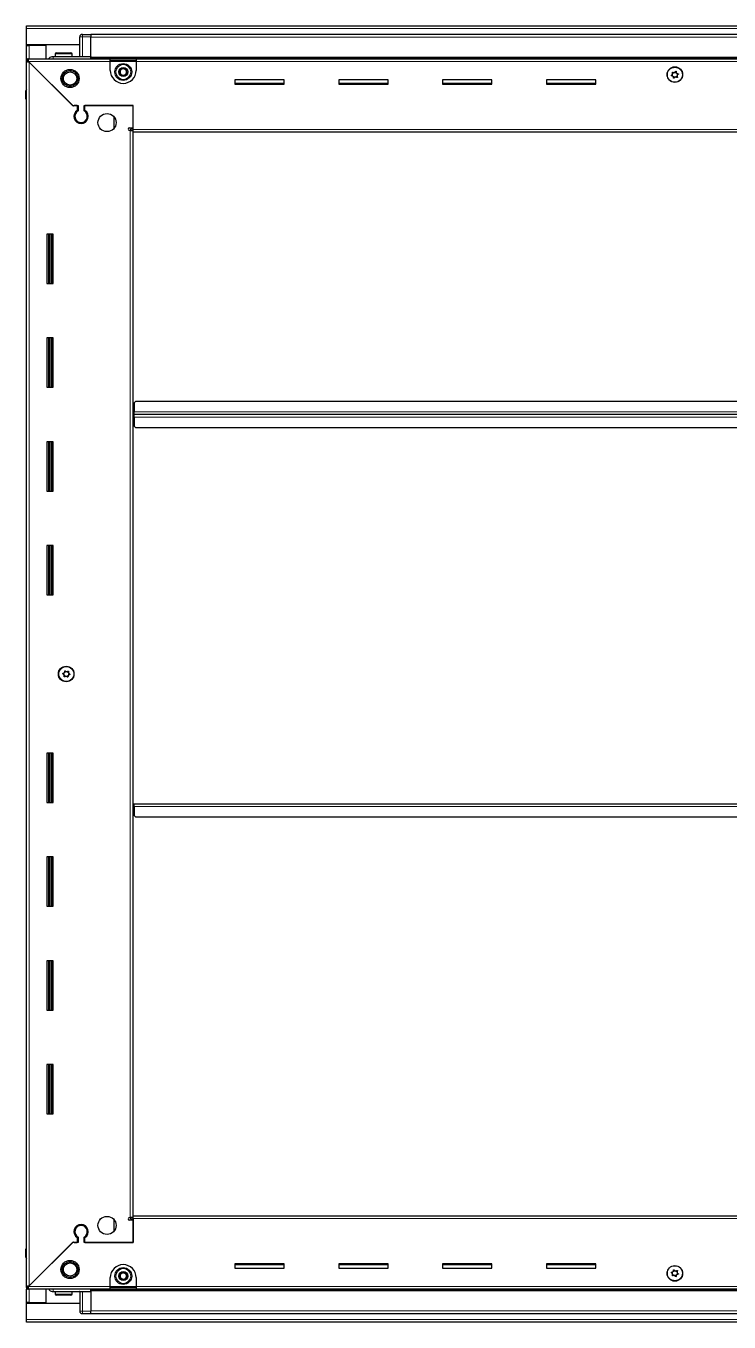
# Model space of a CAD drawing. Header units: millimetres. Extents: x -659 to 3374, y -1410 to 1457.
# Drawn here: x 2290 to 2832, y 274 to 1273 of the extents above; entities that cross this region are included whole.
import ezdxf

# ---------------------------------------------------------------- set-up
doc = ezdxf.new("R2010")
doc.units = ezdxf.units.MM

msp = doc.modelspace()

# ---------------------------------------------------------------- linework, layer by layer
at = {"color": 7, "linetype": 'Continuous', "lineweight": 25}
for p, q in [((2290.61, 1272.83), (3289.61, 1272.83)), ((2290.61, 1270.73), (2290.61, 1272.83)), ((2290.61, 1258.33), (2290.61, 1270.73)), ((2331.61, 1249.33), (2331.61, 1264.33)), ((2332.29, 1265.83), (2332.29, 1265.83)), ((2333.61, 1266.33), (2340.11, 1266.33)), ((2333.61, 1266.33), (2340.11, 1266.33)), ((2340.11, 1266.33), (2340.11, 1266.33)), ((2340.11, 1266.33), (2340.11, 1266.33)), ((2340.11, 1266.33), (2340.11, 1264.33)), ((3240.11, 1266.18), (2340.11, 1266.18)), ((2340.11, 1249.33), (2340.11, 1264.33)), ((2331.61, 1258.33), (2290.61, 1258.33)), ((2290.61, 1257.83), (2290.61, 1258.33)), ((2290.61, 1247.58), (2290.61, 1257.83)), ((2290.61, 1257.83), (2292.71, 1257.83)), ((2292.11, 1257.83), (2292.11, 1258.33)), ((2305.61, 1257.83), (2292.71, 1257.83)), ((2305.61, 1247.58), (2305.61, 1257.83)), ((2311.11, 1249.33), (2340.11, 1249.33)), ((2312.61, 1251.23), (2312.61, 1249.33)), ((2313.41, 1252.03), (2324.81, 1252.03)), ((2325.61, 1249.33), (2325.61, 1251.23)), ((2340.03, 1247.58), (2340.11, 1249.3)), ((2340.11, 1249.33), (2340.11, 1248.83)), ((2290.61, 1246.08), (2290.61, 1247.58)), ((2290.61, 1247.58), (2291.61, 1247.58)), ((2290.61, 1245.58), (2290.61, 1246.08)), ((2290.61, 1246.08), (2291.61, 1246.08)), ((2290.61, 301.08), (2290.61, 1245.58)), ((2292.11, 1245.58), (2290.61, 1245.58)), ((2291.61, 1246.08), (2291.61, 1247.58)), ((2291.61, 1247.58), (2355.11, 1247.58)), ((2292.21, 1245.48), (2326.11, 1211.58)), ((2326.81, 1210.88), (2292.71, 1244.98)), ((2340.11, 1248.18), (3240.11, 1248.18)), ((2355.11, 1245.48), (2355.11, 1247.58)), ((2355.11, 1247.58), (2375.11, 1247.58)), ((2355.11, 1246.08), (2375.11, 1246.08)), ((2355.11, 1238.58), (2355.11, 1245.48)), ((2375.11, 1247.58), (3205.11, 1247.58)), ((2375.11, 1247.58), (2375.11, 1245.48)), ((2375.11, 1245.48), (2375.11, 1238.58)), ((2489.11, 1231.33), (2451.11, 1231.33)), ((2451.11, 1231.33), (2451.11, 1227.83)), ((2489.11, 1227.83), (2489.11, 1231.33)), ((2569.11, 1231.33), (2531.11, 1231.33)), ((2531.11, 1231.33), (2531.11, 1227.83)), ((2569.11, 1227.83), (2569.11, 1231.33)), ((2649.11, 1231.33), (2611.11, 1231.33)), ((2611.11, 1231.33), (2611.11, 1227.83)), ((2649.11, 1227.83), (2649.11, 1231.33)), ((2729.11, 1231.33), (2691.11, 1231.33)), ((2691.11, 1231.33), (2691.11, 1227.83)), ((2729.11, 1227.83), (2729.11, 1231.33)), ((2290.11, 1222.83), (2290.11, 1216.33)), ((2290.11, 1216.33), (2290.11, 1222.83)), ((2489.11, 1228.58), (2451.11, 1228.58)), ((2451.11, 1227.83), (2489.11, 1227.83)), ((2569.11, 1228.58), (2531.11, 1228.58)), ((2531.11, 1227.83), (2569.11, 1227.83)), ((2649.11, 1228.58), (2611.11, 1228.58)), ((2611.11, 1227.83), (2649.11, 1227.83)), ((2729.11, 1228.58), (2691.11, 1228.58)), ((2691.11, 1227.83), (2729.11, 1227.83)), ((2290.11, 1216.33), (2290.11, 1216.33)), ((2290.61, 1216.33), (2290.11, 1216.33)), ((2290.26, 1216.33), (2290.26, 330.33)), ((2326.11, 1211.58), (2330.31, 1211.58)), ((2327.51, 1211.58), (2326.81, 1210.88)), ((2329.61, 1211.58), (2327.51, 1211.58)), ((2329.61, 1211.58), (2329.61, 1207.69)), ((2330.31, 1211.58), (2330.31, 1207.29)), ((2334.91, 1211.58), (2372.61, 1211.58)), ((2334.91, 1207.29), (2334.91, 1211.58)), ((2335.61, 1207.69), (2335.61, 1211.58)), ((2372.61, 1211.58), (2335.61, 1211.58)), ((2372.61, 1194.33), (2372.61, 1211.58)), ((2372.61, 1192.93), (2372.61, 1211.58)), ((2358.11, 1194), (2358.11, 1202.66)), ((2330.61, 1198.72), (2330.61, 1197.96)), ((2369.76, 1194.33), (2372.61, 1194.33)), ((2370.51, 1192.33), (2369.76, 1192.33)), ((2370.51, 1192.33), (2372.61, 1192.33)), ((2372.61, 1193.33), (2370.61, 1193.33)), ((2370.61, 1193.33), (2370.61, 1192.33)), ((2372.61, 1190.83), (2372.61, 1192.93)), ((2372.61, 355.83), (2372.61, 1190.83)), ((3207.61, 1190.83), (2372.61, 1190.83)), ((2311.11, 1112.33), (2306.11, 1112.33)), ((2306.11, 1112.33), (2306.11, 1074.33)), ((2308.26, 1074.33), (2308.26, 1112.33)), ((2310.05, 1074.33), (2310.05, 1112.33)), ((2310.09, 1074.33), (2310.09, 1112.33)), ((2311.11, 1074.33), (2311.11, 1112.33)), ((2306.11, 1074.33), (2311.11, 1074.33)), ((2311.11, 1032.33), (2306.11, 1032.33)), ((2306.11, 1032.33), (2306.11, 994.33)), ((2308.26, 994.33), (2308.26, 1032.33)), ((2310.05, 994.33), (2310.05, 1032.33)), ((2310.09, 994.33), (2310.09, 1032.33)), ((2311.11, 994.33), (2311.11, 1032.33)), ((2306.11, 994.33), (2311.11, 994.33)), ((2374.61, 983.33), (2373.61, 982.33)), ((2373.61, 982.33), (2373.61, 975.43)), ((3205.61, 983.33), (2374.61, 983.33)), ((2373.36, 973.33), (2372.61, 973.33)), ((2373.61, 976.18), (2373.36, 976.18)), ((2373.36, 976.18), (2373.36, 973.33)), ((2373.36, 973.33), (2373.36, 970.48)), ((2373.36, 970.48), (2373.61, 970.48)), ((2373.61, 973.33), (2373.61, 975.43)), ((2373.61, 971.23), (2373.61, 973.33)), ((3206.61, 973.33), (2373.61, 973.33)), ((2373.61, 971.23), (2373.61, 964.33)), ((2373.61, 964.33), (2374.61, 963.33)), ((2374.61, 963.33), (3205.61, 963.33)), ((2311.11, 952.33), (2306.11, 952.33)), ((2306.11, 952.33), (2306.11, 914.33)), ((2308.26, 914.33), (2308.26, 952.33)), ((2310.05, 914.33), (2310.05, 952.33)), ((2310.09, 914.33), (2310.09, 952.33)), ((2311.11, 914.33), (2311.11, 952.33)), ((2306.11, 914.33), (2311.11, 914.33)), ((2311.11, 872.33), (2306.11, 872.33)), ((2306.11, 872.33), (2306.11, 834.33)), ((2308.26, 834.33), (2308.26, 872.33)), ((2310.05, 834.33), (2310.05, 872.33)), ((2310.09, 834.33), (2310.09, 872.33)), ((2311.11, 834.33), (2311.11, 872.33)), ((2306.11, 834.33), (2311.11, 834.33)), ((2311.11, 712.33), (2306.11, 712.33)), ((2306.11, 712.33), (2306.11, 674.33)), ((2308.26, 674.33), (2308.26, 712.33)), ((2310.05, 674.33), (2310.05, 712.33)), ((2310.09, 674.33), (2310.09, 712.33)), ((2311.11, 674.33), (2311.11, 712.33)), ((2306.11, 674.33), (2311.11, 674.33)), ((2372.61, 673.33), (2373.36, 673.33)), ((2373.36, 673.33), (2373.36, 670.48)), ((2373.36, 670.48), (2373.61, 670.48)), ((2373.61, 671.23), (2373.61, 673.33)), ((2373.61, 673.33), (3206.61, 673.33)), ((2373.61, 671.23), (2373.61, 664.33)), ((2373.61, 664.33), (2374.61, 663.33)), ((2374.61, 663.33), (3205.61, 663.33)), ((2311.11, 632.33), (2306.11, 632.33)), ((2306.11, 632.33), (2306.11, 594.33)), ((2308.26, 594.33), (2308.26, 632.33)), ((2310.05, 594.33), (2310.05, 632.33)), ((2310.09, 594.33), (2310.09, 632.33)), ((2311.11, 594.33), (2311.11, 632.33)), ((2306.11, 594.33), (2311.11, 594.33)), ((2311.11, 552.33), (2306.11, 552.33)), ((2306.11, 552.33), (2306.11, 514.33)), ((2308.26, 514.33), (2308.26, 552.33)), ((2310.05, 514.33), (2310.05, 552.33)), ((2310.09, 514.33), (2310.09, 552.33)), ((2311.11, 514.33), (2311.11, 552.33)), ((2306.11, 514.33), (2311.11, 514.33)), ((2311.11, 472.33), (2306.11, 472.33)), ((2306.11, 472.33), (2306.11, 434.33)), ((2308.26, 434.33), (2308.26, 472.33)), ((2310.05, 434.33), (2310.05, 472.33)), ((2310.09, 434.33), (2310.09, 472.33)), ((2311.11, 434.33), (2311.11, 472.33)), ((2306.11, 434.33), (2311.11, 434.33)), ((2358.11, 344), (2358.11, 352.66)), ((2369.76, 354.33), (2370.51, 354.33)), ((2372.61, 352.33), (2369.76, 352.33)), ((2372.61, 354.33), (2370.51, 354.33)), ((2370.61, 354.33), (2370.61, 353.33)), ((2370.61, 353.33), (2372.61, 353.33)), ((2372.61, 353.73), (2372.61, 355.83)), ((2372.61, 355.83), (3207.61, 355.83)), ((2372.61, 353.73), (2372.61, 335.08)), ((2372.61, 335.08), (2372.61, 352.33)), ((2330.61, 348.7), (2330.61, 347.94)), ((2290.11, 330.33), (2290.11, 330.33)), ((2290.11, 323.83), (2290.11, 330.33)), ((2290.11, 330.33), (2290.11, 330.33)), ((2290.11, 330.33), (2290.11, 323.83)), ((2290.61, 330.33), (2290.11, 330.33)), ((2326.11, 335.08), (2292.21, 301.18)), ((2292.71, 301.68), (2326.81, 335.78)), ((2330.31, 335.08), (2326.11, 335.08)), ((2326.81, 335.78), (2327.51, 335.08)), ((2327.51, 335.08), (2329.61, 335.08)), ((2329.61, 338.97), (2329.61, 335.08)), ((2330.31, 339.37), (2330.31, 335.08)), ((2334.91, 335.08), (2334.91, 339.37)), ((2372.61, 335.08), (2334.91, 335.08)), ((2335.61, 335.08), (2335.61, 338.97)), ((2335.61, 335.08), (2372.61, 335.08)), ((2290.61, 322.51), (2290.61, 322.51)), ((2489.11, 318.83), (2451.11, 318.83)), ((2451.11, 318.83), (2451.11, 315.33)), ((2451.11, 318.08), (2489.11, 318.08)), ((2451.11, 315.33), (2489.11, 315.33)), ((2489.11, 315.33), (2489.11, 318.83)), ((2569.11, 318.83), (2531.11, 318.83)), ((2531.11, 318.83), (2531.11, 315.33)), ((2531.11, 318.08), (2569.11, 318.08)), ((2531.11, 315.33), (2569.11, 315.33)), ((2569.11, 315.33), (2569.11, 318.83)), ((2649.11, 318.83), (2611.11, 318.83)), ((2611.11, 318.83), (2611.11, 315.33)), ((2611.11, 318.08), (2649.11, 318.08)), ((2611.11, 315.33), (2649.11, 315.33)), ((2649.11, 315.33), (2649.11, 318.83)), ((2729.11, 318.83), (2691.11, 318.83)), ((2691.11, 318.83), (2691.11, 315.33)), ((2691.11, 318.08), (2729.11, 318.08)), ((2691.11, 315.33), (2729.11, 315.33)), ((2729.11, 315.33), (2729.11, 318.83)), ((2290.61, 300.58), (2290.61, 301.08)), ((2292.11, 301.08), (2290.61, 301.08)), ((2290.61, 300.58), (2290.61, 299.08)), ((2291.61, 300.58), (2290.61, 300.58)), ((2291.61, 300.58), (2291.61, 299.08)), ((2355.11, 301.18), (2355.11, 308.08)), ((2355.11, 299.08), (2355.11, 301.18)), ((2375.11, 300.58), (2355.11, 300.58)), ((2375.11, 308.08), (2375.11, 301.18)), ((2375.11, 301.18), (2375.11, 299.08)), ((2290.61, 288.83), (2290.61, 299.08)), ((2291.61, 299.08), (2290.61, 299.08)), ((2355.11, 299.08), (2291.61, 299.08)), ((2305.61, 288.83), (2305.61, 299.08)), ((2311.11, 297.33), (2340.11, 297.33)), ((2312.61, 297.33), (2312.61, 295.43)), ((2317.18, 294.63), (2313.41, 294.63)), ((2324.81, 294.63), (2317.18, 294.63)), ((2325.61, 295.43), (2325.61, 297.33)), ((2331.61, 297.33), (2331.61, 282.33)), ((2340.11, 297.36), (2340.03, 299.08)), ((3240.11, 298.48), (2340.11, 298.48)), ((2340.11, 297.33), (2340.11, 297.83)), ((2340.11, 297.33), (2340.11, 282.33)), ((2375.11, 299.08), (2355.11, 299.08)), ((3205.11, 299.08), (2375.11, 299.08)), ((2292.71, 288.83), (2290.61, 288.83)), ((2290.61, 288.33), (2290.61, 288.83)), ((2290.61, 275.93), (2290.61, 288.33)), ((2290.61, 288.33), (2331.61, 288.33)), ((2292.11, 288.33), (2292.11, 288.83)), ((2292.71, 288.83), (2305.61, 288.83)), ((2331.61, 282.33), (2331.61, 282.33)), ((2333.61, 280.33), (2340.11, 280.33)), ((2333.61, 280.33), (2340.11, 280.33)), ((2340.11, 280.33), (2340.11, 282.33)), ((2340.11, 280.48), (3240.11, 280.48)), ((2340.11, 280.33), (2340.11, 280.33)), ((2290.61, 273.83), (2290.61, 275.93)), ((3289.61, 273.83), (2290.61, 273.83))]:
    msp.add_line(p, q, dxfattribs=at)
at = {"color": 8, "linetype": 'Continuous', "lineweight": 18}
for p, q in [((3289.61, 1270.73), (2290.61, 1270.73)), ((2331.61, 1264.33), (2333.61, 1264.33)), ((2333.61, 1266.33), (2333.61, 1264.33)), ((2333.61, 1264.33), (2333.61, 1249.33)), ((2340.11, 1264.33), (2333.61, 1264.33)), ((3240.11, 1264.18), (2340.11, 1264.18)), ((2292.71, 1257.83), (2292.71, 1258.33)), ((2292.71, 1247.58), (2292.71, 1257.83)), ((2312.61, 1251.23), (2325.61, 1251.23)), ((3240.11, 1248.83), (2340.11, 1248.83)), ((2355.11, 1245.48), (2292.21, 1245.48)), ((2292.71, 1244.98), (2292.71, 301.68)), ((3240.11, 1247.59), (2340.11, 1247.59)), ((2355.11, 1245.48), (2375.11, 1245.48)), ((3205.11, 1245.48), (2375.11, 1245.48)), ((2290.61, 1222.83), (2290.11, 1222.83)), ((2370.51, 354.33), (2370.51, 1192.33)), ((2372.61, 1192.93), (3207.61, 1192.93)), ((2307.61, 1112.33), (2307.61, 1074.33)), ((2308.84, 1112.33), (2308.84, 1074.33)), ((2307.61, 1032.33), (2307.61, 994.33)), ((2308.84, 1032.33), (2308.84, 994.33)), ((3206.61, 975.43), (2373.61, 975.43)), ((2373.61, 971.23), (3206.61, 971.23)), ((2307.61, 952.33), (2307.61, 914.33)), ((2308.84, 952.33), (2308.84, 914.33)), ((2307.61, 872.33), (2307.61, 834.33)), ((2308.84, 872.33), (2308.84, 834.33)), ((2307.61, 712.33), (2307.61, 674.33)), ((2308.84, 712.33), (2308.84, 674.33)), ((2373.61, 671.23), (3206.61, 671.23)), ((2307.61, 632.33), (2307.61, 594.33)), ((2308.84, 632.33), (2308.84, 594.33)), ((2307.61, 552.33), (2307.61, 514.33)), ((2308.84, 552.33), (2308.84, 514.33)), ((2307.61, 472.33), (2307.61, 434.33)), ((2308.84, 472.33), (2308.84, 434.33)), ((3207.61, 353.73), (2372.61, 353.73)), ((2290.61, 323.83), (2290.11, 323.83)), ((2292.21, 301.18), (2355.11, 301.18)), ((2375.11, 301.18), (2355.11, 301.18)), ((2375.11, 301.18), (3205.11, 301.18)), ((2292.71, 288.83), (2292.71, 299.08)), ((2316.91, 295.43), (2312.61, 295.43)), ((2325.61, 295.43), (2316.91, 295.43)), ((2333.61, 282.33), (2333.61, 297.33)), ((2340.11, 299.07), (3240.11, 299.07)), ((2340.11, 297.83), (3240.11, 297.83)), ((2292.71, 288.33), (2292.71, 288.83)), ((2331.61, 282.33), (2333.61, 282.33)), ((2333.61, 280.33), (2333.61, 282.33)), ((2340.11, 282.33), (2333.61, 282.33)), ((2340.11, 282.48), (3240.11, 282.48)), ((3289.61, 275.93), (2290.61, 275.93))]:
    msp.add_line(p, q, dxfattribs=at)
at = {"color": 7, "linetype": 'Continuous', "lineweight": 25}
for centre, radius in [((2324.11, 1232.33), 7), ((2365.11, 1237.33), 6.5), ((2365.11, 1237.33), 3.46), ((2790.11, 1235.33), 6), ((2790.11, 1235.18), 5.78), ((2324.11, 1232.33), 6.03), ((2324.11, 1232.33), 5.1), ((2790.11, 1235.18), 1.85), ((2352.61, 1198.33), 7), ((2321.11, 773.33), 6), ((2321.26, 773.33), 5.79), ((2321.26, 773.33), 1.85), ((2352.61, 348.33), 7), ((2324.11, 314.33), 7), ((2324.11, 314.33), 6.03), ((2324.11, 314.33), 5.1), ((2365.11, 309.33), 6.5), ((2365.11, 309.33), 3.46), ((2790.11, 311.33), 6), ((2790.11, 311.48), 5.79), ((2790.11, 311.48), 1.85)]:
    msp.add_circle(centre, radius, dxfattribs=at)
at = {"color": 8, "linetype": 'Continuous', "lineweight": 18}
for centre in [(2365.11, 1237.33), (2365.11, 309.33)]:
    msp.add_circle(centre, 5.7, dxfattribs=at)
at = {"color": 7, "linetype": 'Continuous', "lineweight": 25}
for centre, radius, start, end in [((2333.61, 1264.33), 2, 90, 180), ((2333.61, 1264.33), 2, 123.94202, 131.40962), ((2333.61, 1264.33), 2, 90, 108.58003), ((2313.41, 1251.23), 0.8, 90, 180), ((2324.81, 1251.23), 0.8, 0, 90), ((2331.41, 1249.53), 0.2, 270, 0), ((2365.11, 1237.33), 2.5, 134.01559, 194.01559), ((2365.11, 1237.33), 2.5, 74.01559, 134.01559), ((2365.11, 1237.33), 2.5, 14.01559, 74.01559), ((2365.11, 1238.58), 10, 180, 270), ((2365.11, 1237.33), 2.5, 194.01559, 254.01559), ((2365.11, 1237.33), 2.5, 254.01559, 314.01559), ((2365.11, 1238.58), 10, 270, 0), ((2365.11, 1237.33), 2.5, 314.01559, 14.01559), ((2292.11, 1222.83), 2, 138.59038, 180), ((2332.61, 1203.08), 5.5, 123.05573, 56.94427), ((2332.61, 1203.08), 4.8, 118.63099, 61.36901), ((2369.76, 1193.33), 1, 90, 270), ((2369.76, 353.33), 1, 90, 270), ((2332.61, 343.58), 5.5, 303.05573, 236.94427), ((2332.61, 343.58), 4.8, 298.63099, 241.36901), ((2292.11, 323.83), 2, 180, 221.40962), ((2365.11, 308.08), 10, 90, 180), ((2365.11, 309.33), 2.5, 127.47401, 187.47401), ((2365.11, 309.33), 2.5, 67.47401, 127.47401), ((2365.11, 308.08), 10, 0, 90), ((2365.11, 309.33), 2.5, 7.47401, 67.47401), ((2365.11, 309.33), 2.5, 187.47401, 247.47401), ((2365.11, 309.33), 2.5, 247.47401, 307.47401), ((2365.11, 309.33), 2.5, 307.47401, 7.47401), ((2313.41, 295.43), 0.8, 180, 270), ((2324.81, 295.43), 0.8, 270, 0), ((2331.41, 297.13), 0.2, 0, 90), ((2333.61, 282.33), 2, 180, 270), ((2333.61, 282.33), 2, 180, 270)]:
    msp.add_arc(centre, radius, start, end, dxfattribs=at)
for points, knots in [([(2307.89, 1247.58), (2308.01, 1247.78), (2308.4, 1248.43), (2309.55, 1249.14), (2310.59, 1249.27), (2311.11, 1249.33)], [0, 0, 0, 0, 0.18225, 0.591125, 1, 1, 1, 1]), ([(2340.11, 1249.33), (2340.11, 1249.29), (2340.11, 1249.22), (2340.11, 1248.6), (2340.11, 1248.02), (2340.11, 1247.62), (2340.11, 1247.59)], [0, 0, 0, 0, 0.324279, 0.648558, 0.972836, 1, 1, 1, 1]), ([(2290.61, 1245.58), (2290.64, 1245.53), (2290.69, 1245.44), (2291.08, 1245.31), (2291.64, 1245.18), (2292.22, 1245.07), (2292.58, 1245), (2292.71, 1244.98)], [0, 0, 0, 0, 0.230255, 0.448522, 0.666786, 0.88505, 1, 1, 1, 1]), ([(2292.21, 1245.48), (2292.16, 1245.73), (2292.07, 1246.23), (2291.94, 1246.87), (2291.81, 1247.33), (2291.7, 1247.55), (2291.63, 1247.57), (2291.61, 1247.58)], [0, 0, 0, 0, 0.230255, 0.448522, 0.666786, 0.88505, 1, 1, 1, 1]), ([(2362.33, 1238.12), (2362.7, 1238.48), (2363.4, 1239.15), (2364.09, 1239.82), (2364.41, 1240.13)], [0, 0, 0, 0, 0.534686, 1, 1, 1, 1]), ([(2364.41, 1240.13), (2364.91, 1239.99), (2365.83, 1239.72), (2366.76, 1239.46), (2367.18, 1239.34)], [0, 0, 0, 0, 0.534686, 1, 1, 1, 1]), ([(2367.18, 1239.34), (2367.21, 1239.21), (2367.36, 1238.63), (2367.6, 1237.67), (2367.8, 1236.87), (2367.88, 1236.53)], [0, 0, 0, 0, 0.133125, 0.637099, 1, 1, 1, 1]), ([(2363.03, 1235.32), (2362.95, 1235.66), (2362.75, 1236.46), (2362.51, 1237.42), (2362.36, 1238), (2362.33, 1238.12)], [0, 0, 0, 0, 0.362901, 0.866875, 1, 1, 1, 1]), ([(2365.81, 1234.53), (2365.31, 1234.67), (2364.38, 1234.94), (2363.46, 1235.2), (2363.03, 1235.32)], [0, 0, 0, 0, 0.5346859, 1, 1, 1, 1]), ([(2367.88, 1236.53), (2367.51, 1236.18), (2366.82, 1235.51), (2366.13, 1234.84), (2365.81, 1234.53)], [0, 0, 0, 0, 0.534686, 1, 1, 1, 1]), ([(2788.22, 1237.25), (2788.22, 1237.24), (2788.2, 1237.22), (2788.19, 1237.16), (2788.2, 1237.02), (2788.3, 1236.64), (2788.44, 1236.12), (2788.27, 1235.51), (2787.91, 1235.14), (2787.61, 1234.89), (2787.43, 1234.73), (2787.38, 1234.65), (2787.37, 1234.61), (2787.37, 1234.57), (2787.39, 1234.55), (2787.44, 1234.5), (2787.69, 1234.4), (2788.16, 1234.3), (2788.8, 1233.98), (2789.05, 1233.32), (2789.11, 1232.85), (2789.18, 1232.59), (2789.22, 1232.53), (2789.25, 1232.51), (2789.28, 1232.51), (2789.31, 1232.51), (2789.35, 1232.53), (2789.42, 1232.57), (2789.59, 1232.72), (2789.86, 1233), (2790.26, 1233.32), (2790.89, 1233.43), (2791.4, 1233.24), (2791.76, 1233.11), (2791.91, 1233.08), (2791.97, 1233.09), (2792, 1233.11), (2792.02, 1233.14), (2792.03, 1233.2), (2792.02, 1233.34), (2791.92, 1233.72), (2791.78, 1234.24), (2791.95, 1234.85), (2792.31, 1235.22), (2792.61, 1235.47), (2792.78, 1235.63), (2792.84, 1235.71), (2792.85, 1235.75), (2792.84, 1235.79), (2792.83, 1235.81), (2792.77, 1235.86), (2792.52, 1235.96), (2792.06, 1236.06), (2791.42, 1236.37), (2791.17, 1237.04), (2791.11, 1237.51), (2791.04, 1237.77), (2790.99, 1237.83), (2790.97, 1237.85), (2790.94, 1237.85), (2790.9, 1237.85), (2790.86, 1237.83), (2790.79, 1237.78), (2790.63, 1237.63), (2790.36, 1237.36), (2789.95, 1237.04), (2789.33, 1236.93), (2788.82, 1237.12), (2788.45, 1237.25), (2788.31, 1237.28), (2788.25, 1237.27), (2788.23, 1237.26), (2788.22, 1237.25)], [0, 0, 0, 0, 0.002009, 0.00442, 0.009365, 0.025528, 0.067705, 0.095786, 0.124646, 0.150342, 0.160519, 0.163394, 0.165697, 0.167245, 0.168874, 0.17077, 0.178606, 0.211994, 0.249994, 0.287995, 0.321383, 0.329219, 0.331115, 0.332744, 0.334292, 0.336217, 0.338535, 0.341318, 0.349662, 0.375358, 0.404217, 0.432298, 0.474475, 0.490639, 0.496669, 0.49844, 0.5, 0.502009, 0.50442, 0.509365, 0.525528, 0.567705, 0.595786, 0.624646, 0.650342, 0.660519, 0.663394, 0.665697, 0.667245, 0.668874, 0.67077, 0.678606, 0.711994, 0.749994, 0.787995, 0.821383, 0.829219, 0.831115, 0.832744, 0.834292, 0.836217, 0.838535, 0.841318, 0.849662, 0.875358, 0.904217, 0.932298, 0.974475, 0.990639, 0.996669, 0.99844, 1, 1, 1, 1]), ([(2322.89, 775.6), (2322.88, 775.61), (2322.86, 775.62), (2322.8, 775.62), (2322.66, 775.58), (2322.32, 775.4), (2321.83, 775.16), (2321.2, 775.2), (2320.76, 775.47), (2320.46, 775.72), (2320.26, 775.85), (2320.17, 775.89), (2320.13, 775.89), (2320.1, 775.88), (2320.08, 775.86), (2320.04, 775.8), (2320, 775.53), (2319.99, 775.06), (2319.82, 774.37), (2319.22, 773.98), (2318.77, 773.83), (2318.53, 773.7), (2318.49, 773.65), (2318.47, 773.62), (2318.47, 773.59), (2318.48, 773.56), (2318.51, 773.52), (2318.57, 773.46), (2318.75, 773.33), (2319.07, 773.12), (2319.47, 772.79), (2319.71, 772.2), (2319.63, 771.67), (2319.57, 771.28), (2319.58, 771.13), (2319.6, 771.08), (2319.62, 771.05), (2319.66, 771.04), (2319.72, 771.04), (2319.86, 771.08), (2320.2, 771.26), (2320.68, 771.5), (2321.32, 771.46), (2321.75, 771.19), (2322.06, 770.94), (2322.26, 770.81), (2322.34, 770.77), (2322.39, 770.77), (2322.42, 770.78), (2322.44, 770.8), (2322.48, 770.86), (2322.52, 771.13), (2322.53, 771.6), (2322.7, 772.29), (2323.3, 772.68), (2323.75, 772.83), (2323.98, 772.96), (2324.03, 773.01), (2324.04, 773.04), (2324.05, 773.07), (2324.03, 773.1), (2324.01, 773.14), (2323.95, 773.2), (2323.77, 773.33), (2323.45, 773.54), (2323.05, 773.87), (2322.81, 774.45), (2322.89, 774.99), (2322.94, 775.38), (2322.94, 775.53), (2322.92, 775.58), (2322.9, 775.6), (2322.89, 775.6)], [0, 0, 0, 0, 0.002009, 0.00442, 0.009365, 0.025528, 0.067705, 0.095786, 0.124646, 0.150342, 0.160519, 0.163394, 0.165697, 0.167245, 0.168874, 0.17077, 0.178606, 0.211994, 0.249994, 0.287995, 0.321383, 0.329219, 0.331115, 0.332744, 0.334292, 0.336217, 0.338535, 0.341318, 0.349662, 0.375358, 0.404217, 0.432298, 0.474475, 0.490639, 0.496669, 0.49844, 0.5, 0.502009, 0.50442, 0.509365, 0.525528, 0.567705, 0.595786, 0.624646, 0.650342, 0.660519, 0.663394, 0.665697, 0.667245, 0.668874, 0.67077, 0.678606, 0.711994, 0.749994, 0.787995, 0.821383, 0.829219, 0.831115, 0.832744, 0.834292, 0.836217, 0.838535, 0.841318, 0.849662, 0.875358, 0.904217, 0.932298, 0.974475, 0.990639, 0.996669, 0.99844, 1, 1, 1, 1]), ([(2362.44, 310.44), (2362.54, 310.51), (2363.02, 310.88), (2363.81, 311.48), (2364.46, 311.98), (2364.73, 312.19)], [0, 0, 0, 0, 0.133125, 0.637099, 1, 1, 1, 1]), ([(2362.82, 307.57), (2362.75, 308.08), (2362.62, 309.04), (2362.5, 309.99), (2362.44, 310.44)], [0, 0, 0, 0, 0.534686, 1, 1, 1, 1]), ([(2364.73, 312.19), (2365.21, 311.99), (2366.1, 311.62), (2366.99, 311.26), (2367.4, 311.09)], [0, 0, 0, 0, 0.534686, 1, 1, 1, 1]), ([(2367.4, 311.09), (2367.47, 310.57), (2367.59, 309.62), (2367.72, 308.67), (2367.78, 308.22)], [0, 0, 0, 0, 0.534686, 1, 1, 1, 1]), ([(2788.22, 309.41), (2788.23, 309.4), (2788.26, 309.39), (2788.32, 309.38), (2788.46, 309.41), (2788.82, 309.54), (2789.33, 309.73), (2789.95, 309.62), (2790.36, 309.3), (2790.63, 309.02), (2790.81, 308.86), (2790.89, 308.81), (2790.94, 308.81), (2790.97, 308.81), (2790.99, 308.83), (2791.04, 308.89), (2791.11, 309.15), (2791.17, 309.62), (2791.42, 310.28), (2792.06, 310.6), (2792.52, 310.7), (2792.77, 310.8), (2792.83, 310.85), (2792.84, 310.87), (2792.85, 310.9), (2792.84, 310.94), (2792.82, 310.98), (2792.77, 311.04), (2792.6, 311.2), (2792.31, 311.44), (2791.95, 311.81), (2791.78, 312.42), (2791.92, 312.94), (2792.02, 313.32), (2792.03, 313.47), (2792.01, 313.53), (2791.99, 313.55), (2791.96, 313.57), (2791.9, 313.58), (2791.76, 313.55), (2791.4, 313.42), (2790.89, 313.23), (2790.26, 313.34), (2789.86, 313.66), (2789.58, 313.94), (2789.41, 314.1), (2789.32, 314.14), (2789.28, 314.15), (2789.25, 314.15), (2789.22, 314.13), (2789.18, 314.07), (2789.11, 313.81), (2789.05, 313.34), (2788.8, 312.67), (2788.16, 312.36), (2787.69, 312.26), (2787.44, 312.16), (2787.39, 312.11), (2787.37, 312.09), (2787.37, 312.06), (2787.38, 312.02), (2787.4, 311.98), (2787.45, 311.92), (2787.62, 311.76), (2787.91, 311.52), (2788.27, 311.15), (2788.44, 310.54), (2788.3, 310.02), (2788.2, 309.64), (2788.19, 309.49), (2788.2, 309.43), (2788.22, 309.42), (2788.22, 309.41)], [0, 0, 0, 0, 0.002009, 0.00442, 0.009365, 0.025528, 0.067705, 0.095786, 0.124646, 0.150342, 0.160519, 0.163394, 0.165697, 0.167245, 0.168874, 0.17077, 0.178606, 0.211994, 0.249994, 0.287995, 0.321383, 0.329219, 0.331115, 0.332744, 0.334292, 0.336217, 0.338535, 0.341318, 0.349662, 0.375358, 0.404217, 0.432298, 0.474475, 0.490639, 0.496669, 0.49844, 0.5, 0.502009, 0.50442, 0.509365, 0.525528, 0.567705, 0.595786, 0.624646, 0.650342, 0.660519, 0.663394, 0.665697, 0.667245, 0.668874, 0.67077, 0.678606, 0.711994, 0.749994, 0.787995, 0.821383, 0.829219, 0.831115, 0.832744, 0.834292, 0.836217, 0.838535, 0.841318, 0.849662, 0.875358, 0.904217, 0.932298, 0.974475, 0.990639, 0.996669, 0.99844, 1, 1, 1, 1]), ([(2292.71, 301.68), (2292.46, 301.63), (2291.96, 301.54), (2291.32, 301.41), (2290.86, 301.28), (2290.64, 301.17), (2290.62, 301.1), (2290.61, 301.08)], [0, 0, 0, 0, 0.230255, 0.448522, 0.666786, 0.88505, 1, 1, 1, 1]), ([(2291.61, 299.08), (2291.65, 299.11), (2291.74, 299.16), (2291.88, 299.55), (2292.01, 300.11), (2292.12, 300.69), (2292.19, 301.05), (2292.21, 301.18)], [0, 0, 0, 0, 0.230255, 0.448522, 0.666786, 0.88505, 1, 1, 1, 1]), ([(2365.48, 306.47), (2365.01, 306.66), (2364.12, 307.03), (2363.23, 307.4), (2362.82, 307.57)], [0, 0, 0, 0, 0.534686, 1, 1, 1, 1]), ([(2367.78, 308.22), (2367.5, 308.01), (2366.85, 307.51), (2366.06, 306.91), (2365.58, 306.54), (2365.48, 306.47)], [0, 0, 0, 0, 0.362901, 0.866875, 1, 1, 1, 1]), ([(2307.89, 299.08), (2308.01, 298.88), (2308.4, 298.23), (2309.55, 297.52), (2310.59, 297.39), (2311.11, 297.33)], [0, 0, 0, 0, 0.1822499, 0.5911249, 1, 1, 1, 1]), ([(2340.11, 297.33), (2340.11, 297.37), (2340.11, 297.44), (2340.11, 298.06), (2340.11, 298.64), (2340.11, 299.04), (2340.11, 299.08)], [0, 0, 0, 0, 0.32291, 0.645819, 0.968729, 1, 1, 1, 1])]:
    msp.add_open_spline(points, degree=3, knots=knots, dxfattribs=at)
at = {"color": 8, "linetype": 'Continuous', "lineweight": 18}
for points in [[(2311.11, 1249.33), (2311.11, 1249.28), (2311.11, 1249.21), (2311.11, 1248.78), (2311.11, 1248.32), (2311.11, 1247.91), (2311.11, 1247.64), (2311.11, 1247.58)], [(2311.11, 297.33), (2311.11, 297.38), (2311.11, 297.45), (2311.11, 297.88), (2311.11, 298.34), (2311.11, 298.75), (2311.11, 299.02), (2311.11, 299.08)]]:
    msp.add_open_spline(points, degree=3, knots=[0, 0, 0, 0, 0.359753, 0.553414, 0.751185, 0.948956, 1, 1, 1, 1], dxfattribs=at)
at = {"color": 7, "linetype": 'Continuous', "lineweight": 25}
for points in [[(2292.21, 1245.48), (2292.16, 1245.56), (2292.06, 1245.72), (2291.91, 1245.91), (2291.76, 1246.05), (2291.66, 1246.07), (2291.61, 1246.08)], [(2292.11, 1245.58), (2292.12, 1245.53), (2292.14, 1245.43), (2292.27, 1245.28), (2292.47, 1245.13), (2292.63, 1245.03), (2292.71, 1244.98)], [(2291.61, 300.58), (2291.66, 300.59), (2291.76, 300.61), (2291.91, 300.75), (2292.06, 300.94), (2292.16, 301.1), (2292.21, 301.18)], [(2292.71, 301.68), (2292.63, 301.63), (2292.47, 301.53), (2292.27, 301.38), (2292.14, 301.23), (2292.12, 301.13), (2292.11, 301.08)]]:
    msp.add_open_spline(points, degree=3, dxfattribs=at)

doc.saveas('drawing.dxf')
